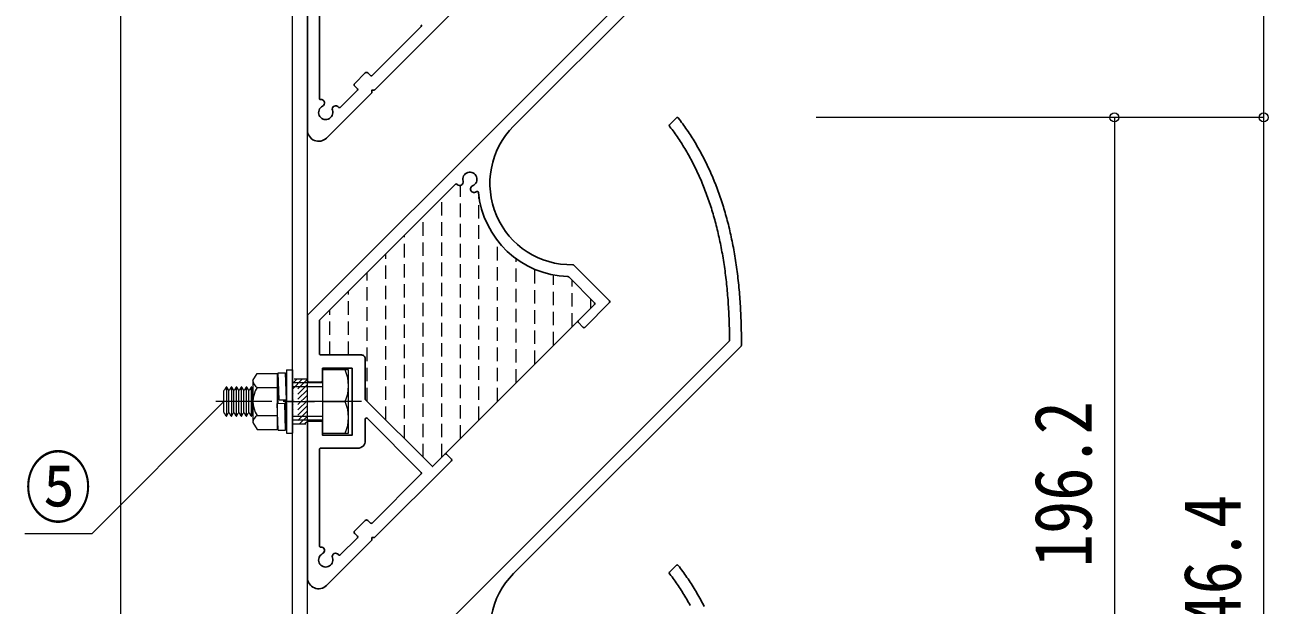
# Model space of a CAD drawing. Units: millimetres at full size, sheet at 1:3; details may follow other scales. Extents: x -600 to 1770, y -422 to 1264.
# Drawn here: x -365.8 to -32.5, y 639.2 to 794.8 of the extents above; entities that cross this region are included whole.
import ezdxf
from ezdxf.enums import TextEntityAlignment as Align

# ---------------------------------------------------------------- set-up
doc = ezdxf.new("R2010")
doc.units = ezdxf.units.MM
doc.header["$LTSCALE"] = 3
doc.header["$PDMODE"] = 32
doc.header["$PDSIZE"] = 2.4
doc.linetypes.add('CHAIN1', pattern=[8, 5, -1, 1, -1])
doc.linetypes.add('DASHED1', pattern=[1.8, 1.2, -0.6])
for name, color, linetype, lineweight in [('0-0', 5, 'Continuous', 25), ('0-1', 4, 'Continuous', 9), ('0-2', 7, 'Continuous', 9), ('0-7', 7, 'DASHED1', 5), ('0-C', 3, 'Continuous', 9)]:
    doc.layers.add(name, color=color, linetype=linetype, lineweight=lineweight)
doc.styles.add('ＭＳ ゴシック', font='')
doc.styles.get('ＭＳ ゴシック').set_extended_font_data('MS Gothic')

msp = doc.modelspace()

# ---------------------------------------------------------------- linework, layer by layer
at = {"layer": '0-0'}
for p, q in [((-173.758, 828.62), (-234.726, 767.652)), ((-290.006, 766.569), (-290.005, 808.219)), ((-286.805, 800.969), (-286.805, 775.037)), ((-251.43, 797.901), (-271.94, 777.392)), ((-272.664, 781.193), (-259.491, 794.365)), ((-277.331, 779.072), (-274.502, 781.9)), ((-273.795, 781.9), (-273.088, 781.193)), ((-281.2, 772.657), (-276.624, 777.233)), ((-276.624, 777.657), (-277.331, 778.365)), ((-284.884, 764.447), (-272.823, 776.509)), ((-192.922, 768.019), (-191.068, 769.873)), ((-250.332, 752.046), (-286.717, 715.662)), ((-218.624, 730.372), (-209.004, 720.751)), ((-213.034, 720.256), (-219.96, 727.182)), ((-209.004, 720.327), (-215.651, 713.68)), ((-217.418, 715.448), (-213.034, 719.832)), ((-286.805, 715.45), (-286.805, 706.568)), ((-216.075, 713.68), (-217.418, 715.024)), ((-173.758, 708.62), (-234.726, 647.652)), ((-286.505, 706.268), (-275.505, 706.268)), ((-286.005, 702.768), (-286.005, 699.319)), ((-278.005, 702.768), (-286.005, 702.768)), ((-286.305, 699.019), (-289.705, 699.019)), ((-290.006, 646.569), (-290.005, 688.219)), ((-289.705, 688.518), (-286.305, 688.519)), ((-274.505, 689.079), (-274.505, 683.268)), ((-259.491, 674.79), (-273.993, 689.291)), ((-286.805, 680.969), (-286.805, 655.037)), ((-276.505, 681.268), (-286.505, 681.268)), ((-251.43, 677.901), (-271.94, 657.392)), ((-252.774, 679.669), (-251.43, 678.325)), ((-272.664, 661.193), (-259.491, 674.365)), ((-277.331, 659.072), (-274.502, 661.9)), ((-273.795, 661.9), (-273.088, 661.193)), ((-281.2, 652.657), (-276.624, 657.233)), ((-276.624, 657.657), (-277.331, 658.365)), ((-284.884, 644.447), (-272.823, 656.509)), ((-192.922, 648.019), (-191.068, 649.873))]:
    msp.add_line(p, q, dxfattribs=at)
at = {"layer": '0-0', "color": 7, "linetype": 'DASHED1', "lineweight": 5}
for p, q in [((-249.022, 683.845), (-249.022, 751.731)), ((-254.022, 678.845), (-254.022, 748.357)), ((-244.022, 688.845), (-244.022, 748.574)), ((-259.022, 678.845), (-259.022, 743.357)), ((-264.022, 683.845), (-264.022, 738.357)), ((-239.022, 693.845), (-239.022, 736.898)), ((-269.022, 688.845), (-269.022, 733.357)), ((-234.022, 698.845), (-234.022, 732.053)), ((-274.022, 693.845), (-274.022, 728.357)), ((-229.022, 703.845), (-229.022, 729.225)), ((-224.022, 708.845), (-224.022, 727.706)), ((-279.022, 706.268), (-279.022, 723.358)), ((-219.022, 713.845), (-219.022, 726.244)), ((-214.022, 718.845), (-214.022, 721.244)), ((-284.022, 706.268), (-284.022, 718.358))]:
    msp.add_line(p, q, dxfattribs=at)
at = {"layer": '0-0', "color": 7, "lineweight": 5}
msp.add_line((-253.198, 679.669), (-217.418, 715.448), dxfattribs=at)
at = {"layer": '0-0'}
for points in [[(-290.005, 699.319), (-290.005, 716.9), (-176.956, 829.948)], [(-272.152, 777.304), (-272.735, 777.304), (-272.735, 776.721)], [(-184.589, 753.301), (-184.789, 753.76), (-184.992, 754.217), (-185.198, 754.672), (-185.406, 755.124), (-185.616, 755.573), (-185.83, 756.02), (-186.046, 756.464), (-186.264, 756.906), (-186.485, 757.345), (-186.708, 757.781), (-186.934, 758.215), (-187.163, 758.646), (-187.394, 759.075), (-187.628, 759.501), (-187.864, 759.925), (-188.103, 760.346), (-188.344, 760.765), (-188.588, 761.181), (-188.835, 761.594), (-189.084, 762.005), (-189.336, 762.413), (-189.59, 762.819), (-189.847, 763.222), (-190.106, 763.623), (-190.368, 764.021), (-190.633, 764.416), (-190.9, 764.809), (-191.169, 765.199), (-191.442, 765.587), (-191.716, 765.972), (-191.994, 766.355), (-192.274, 766.735), (-192.556, 767.112), (-192.841, 767.487), (-192.947, 767.624)], [(-190.62, 769.846), (-190.604, 769.826), (-190.301, 769.434), (-190.002, 769.039), (-189.705, 768.642), (-189.41, 768.243), (-189.119, 767.841), (-188.83, 767.436), (-188.544, 767.028), (-188.26, 766.618), (-187.98, 766.205), (-187.702, 765.79), (-187.427, 765.372), (-187.154, 764.951), (-186.885, 764.528), (-186.618, 764.103), (-186.354, 763.674), (-186.093, 763.243), (-185.834, 762.81), (-185.578, 762.374), (-185.325, 761.935), (-185.075, 761.494), (-184.827, 761.05), (-184.583, 760.604), (-184.341, 760.155), (-184.101, 759.704), (-183.865, 759.25), (-183.631, 758.793), (-183.4, 758.334), (-183.172, 757.872), (-182.946, 757.408), (-182.724, 756.941), (-182.504, 756.472), (-182.286, 756), (-182.072, 755.526), (-181.86, 755.049), (-181.651, 754.57), (-181.445, 754.088), (-181.242, 753.603), (-181.041, 753.117)], [(-178.776, 733.375), (-178.877, 733.934), (-178.98, 734.491), (-179.085, 735.046), (-179.193, 735.598), (-179.304, 736.147), (-179.417, 736.694), (-179.532, 737.239), (-179.651, 737.78), (-179.771, 738.319), (-179.895, 738.856), (-180.021, 739.39), (-180.149, 739.921), (-180.28, 740.45), (-180.414, 740.977), (-180.55, 741.5), (-180.689, 742.022), (-180.83, 742.54), (-180.974, 743.056), (-181.121, 743.57), (-181.27, 744.081), (-181.421, 744.589), (-181.575, 745.095), (-181.732, 745.598), (-181.891, 746.099), (-182.053, 746.597), (-182.218, 747.092), (-182.385, 747.585), (-182.554, 748.076), (-182.726, 748.564), (-182.901, 749.049), (-183.078, 749.532), (-183.258, 750.012), (-183.441, 750.489), (-183.626, 750.964), (-183.813, 751.437), (-184.003, 751.907), (-184.196, 752.374), (-184.391, 752.839), (-184.589, 753.301)], [(-181.041, 753.117), (-180.843, 752.627), (-180.648, 752.135), (-180.455, 751.641), (-180.265, 751.144), (-180.078, 750.644), (-179.894, 750.142), (-179.712, 749.638), (-179.533, 749.131), (-179.357, 748.622), (-179.184, 748.11), (-179.013, 747.595), (-178.845, 747.079), (-178.68, 746.559), (-178.517, 746.037), (-178.357, 745.513), (-178.2, 744.986), (-178.046, 744.457), (-177.894, 743.925), (-177.745, 743.391), (-177.599, 742.854), (-177.456, 742.315), (-177.315, 741.773), (-177.176, 741.229), (-177.041, 740.682), (-176.908, 740.133), (-176.778, 739.582), (-176.651, 739.028), (-176.526, 738.471), (-176.404, 737.912), (-176.285, 737.351), (-176.168, 736.787), (-176.054, 736.221), (-175.943, 735.652), (-175.834, 735.081), (-175.728, 734.507), (-175.625, 733.931), (-175.525, 733.352), (-175.427, 732.771), (-175.331, 732.187)], [(-176.868, 710.16), (-176.868, 710.205), (-176.871, 710.862), (-176.876, 711.516), (-176.884, 712.169), (-176.894, 712.818), (-176.907, 713.465), (-176.923, 714.11), (-176.941, 714.751), (-176.962, 715.39), (-176.985, 716.027), (-177.011, 716.661), (-177.039, 717.293), (-177.07, 717.922), (-177.104, 718.548), (-177.14, 719.172), (-177.179, 719.793), (-177.22, 720.412), (-177.263, 721.028), (-177.31, 721.642), (-177.359, 722.253), (-177.41, 722.861), (-177.465, 723.467), (-177.521, 724.071), (-177.58, 724.671), (-177.642, 725.27), (-177.707, 725.865), (-177.773, 726.458), (-177.843, 727.049), (-177.915, 727.637), (-177.989, 728.222), (-178.067, 728.805), (-178.146, 729.385), (-178.229, 729.963), (-178.314, 730.538), (-178.401, 731.11), (-178.491, 731.68), (-178.584, 732.248), (-178.679, 732.812), (-178.776, 733.375)], [(-175.331, 732.187), (-175.239, 731.601), (-175.149, 731.013), (-175.062, 730.422), (-174.977, 729.829), (-174.895, 729.233), (-174.816, 728.634), (-174.74, 728.033), (-174.666, 727.43), (-174.594, 726.824), (-174.526, 726.216), (-174.46, 725.606), (-174.397, 724.993), (-174.336, 724.377), (-174.278, 723.759), (-174.222, 723.139), (-174.17, 722.516), (-174.12, 721.89), (-174.072, 721.262), (-174.027, 720.632), (-173.985, 719.999), (-173.946, 719.364), (-173.909, 718.726), (-173.874, 718.086), (-173.843, 717.444), (-173.814, 716.798), (-173.787, 716.151), (-173.764, 715.501), (-173.743, 714.848), (-173.724, 714.193), (-173.708, 713.536), (-173.695, 712.876), (-173.684, 712.214), (-173.676, 711.549), (-173.671, 710.881), (-173.668, 710.212), (-173.668, 709.539), (-173.67, 708.865), (-173.67, 708.83)], [(-290.005, 579.319), (-290.005, 596.9), (-176.956, 709.948)], [(-274.505, 705.268), (-274.505, 694.329), (-256.522, 676.345), (-253.198, 679.669)], [(-286.005, 688.219), (-286.005, 684.769), (-278.005, 684.768), (-278.005, 702.768)], [(-272.152, 657.304), (-272.735, 657.304), (-272.735, 656.721)], [(-187.394, 639.075), (-187.628, 639.501), (-187.864, 639.925), (-188.103, 640.346), (-188.344, 640.765), (-188.588, 641.181), (-188.835, 641.594), (-189.084, 642.005), (-189.336, 642.413), (-189.59, 642.819), (-189.847, 643.222), (-190.106, 643.623), (-190.368, 644.021), (-190.633, 644.416), (-190.9, 644.809), (-191.169, 645.199), (-191.442, 645.587), (-191.716, 645.972), (-191.994, 646.355), (-192.274, 646.735), (-192.556, 647.112), (-192.841, 647.487), (-192.947, 647.624)], [(-190.62, 649.846), (-190.604, 649.826), (-190.301, 649.434), (-190.002, 649.039), (-189.705, 648.642), (-189.41, 648.243), (-189.119, 647.841), (-188.83, 647.436), (-188.544, 647.028), (-188.26, 646.618), (-187.98, 646.205), (-187.702, 645.79), (-187.427, 645.372), (-187.154, 644.951), (-186.885, 644.528), (-186.618, 644.103), (-186.354, 643.674), (-186.093, 643.243), (-185.834, 642.81), (-185.578, 642.374), (-185.325, 641.935), (-185.075, 641.494), (-184.827, 641.05), (-184.583, 640.604), (-184.341, 640.155), (-184.101, 639.704), (-183.865, 639.25), (-183.631, 638.793)]]:
    msp.add_lwpolyline(points, dxfattribs=at)
for centre, radius, start, end in [((-259.704, 794.577), 0.3, 314.99966, 44.99966), ((-274.149, 781.546), 0.5, 44.99966, 134.99966), ((-272.876, 781.405), 0.3, 224.99966, 314.99966), ((-276.977, 778.718), 0.5, 134.99966, 224.99966), ((-276.836, 777.445), 0.3, 314.99966, 44.99966), ((-273.035, 776.721), 0.3, 314.99966, 359.98576), ((-272.152, 777.604), 0.3, 269.99966, 314.99966), ((-286.505, 775.037), 0.3, 179.99966, 276.12104), ((-286.317, 773.836), 0.916, 292.93399, 99.806), ((-285.109, 771.294), 1.9, 116.61264, 18.38664), ((-282.429, 772.185), 0.925, 33.95468, 198.39425), ((-281.412, 772.869), 0.3, 213.95873, 314.99966), ((-190.856, 769.661), 0.3, 38.12547, 134.99966), ((-219.294, 752.255), 21.8, 135.06404, 271.18728), ((-192.71, 767.807), 0.3, 134.99966, 217.68663), ((-287.006, 766.569), 3, 179.99933, 314.99966), ((-246.467, 753.366), 1.9, 293.13195, 194.90579), ((-250.12, 751.834), 0.3, 41.09585, 134.99966), ((-249.197, 752.64), 0.925, 221.09723, 14.89865), ((-245.359, 750.768), 0.925, 113.03367, 293.23023), ((-246.467, 753.366), 3.75, 293.13195, 299.40814), ((-244.478, 749.838), 0.3, 5.48135, 119.40814), ((-219.294, 752.255), 25, 185.48135, 268.01108), ((-218.836, 730.159), 0.3, 44.99966, 91.18728), ((-220.172, 726.97), 0.3, 44.99966, 88.01108), ((-213.246, 720.044), 0.3, 314.99966, 44.99966), ((-209.216, 720.539), 0.3, 314.99966, 44.99966), ((-289.705, 716.775), 0.3, 134.99966, 179.99966), ((-286.505, 715.45), 0.3, 134.99966, 179.99875), ((-217.206, 715.236), 0.3, 134.99966, 224.99966), ((-215.863, 713.892), 0.3, 224.99966, 314.99966), ((-177.168, 710.16), 0.3, 314.99966, 0.01541), ((-173.97, 708.832), 0.3, 314.99966, 359.57297), ((-286.505, 706.568), 0.3, 179.99875, 270.0004), ((-275.505, 705.268), 1, 359.99966, 90.0004), ((-289.705, 699.319), 0.3, 180.13471, 270.13471), ((-286.305, 699.319), 0.3, 269.99966, 359.99731), ((-289.705, 688.218), 0.3, 90.00205, 179.9995), ((-286.305, 688.218), 0.3, 359.99731, 90.00205), ((-274.205, 689.079), 0.3, 44.99966, 179.99827), ((-276.505, 683.268), 2, 269.99966, 359.99827), ((-286.505, 680.969), 0.3, 90.13471, 180.13471), ((-252.986, 679.456), 0.3, 44.99966, 134.99966), ((-251.643, 678.113), 0.3, 314.99966, 44.99966), ((-259.704, 674.577), 0.3, 314.99966, 44.99966), ((-274.149, 661.546), 0.5, 44.99966, 134.99966), ((-272.876, 661.405), 0.3, 224.99966, 314.99966), ((-276.977, 658.718), 0.5, 134.99966, 224.99966), ((-276.836, 657.445), 0.3, 314.99966, 44.99966), ((-273.035, 656.721), 0.3, 314.99966, 359.98576), ((-272.152, 657.604), 0.3, 269.99966, 314.99966), ((-286.505, 655.037), 0.3, 179.99966, 276.12104), ((-286.317, 653.836), 0.916, 292.93399, 99.806), ((-285.109, 651.294), 1.9, 116.61264, 18.38664), ((-282.429, 652.185), 0.925, 33.95468, 198.39425), ((-281.412, 652.869), 0.3, 213.95873, 314.99966), ((-190.856, 649.661), 0.3, 38.12547, 134.99966), ((-219.294, 632.255), 21.8, 135.06404, 271.18728), ((-192.71, 647.807), 0.3, 134.99966, 217.68663), ((-287.006, 646.569), 3, 179.99933, 314.99966)]:
    msp.add_arc(centre, radius, start, end, dxfattribs=at)
at = {"layer": '0-1'}
for p, q in [((-33.67, 889.961), (-33.67, 769.961)), ((-33.67, 769.961), (-153.67, 769.961)), ((-73.67, 769.961), (-73.67, 573.769)), ((-33.67, 769.961), (-33.67, 523.569))]:
    msp.add_line(p, q, dxfattribs=at)
for p in [(-73.67, 769.961), (-33.67, 769.961)]:
    msp.add_point(p, dxfattribs=at)
at = {"layer": '0-2', "color": 4}
msp.add_lwpolyline([(-365.761, 658.413), (-347.761, 658.413), (-312.405, 693.769)], dxfattribs=at)
at = {"layer": '0-7', "color": 2, "linetype": 'Continuous', "lineweight": 13}
for p, q in [((-340.005, 503.769), (-340.005, 983.769)), ((-294.005, 503.769), (-294.005, 983.769)), ((-290.005, 503.769), (-290.005, 983.769))]:
    msp.add_line(p, q, dxfattribs=at)
at = {"layer": '0-7'}
for p, q in [((-291.411, 699.769), (-294.005, 697.174)), ((-292.825, 699.769), (-294.005, 698.588)), ((-290.005, 699.76), (-294.005, 695.76)), ((-290.005, 698.345), (-294.005, 694.345)), ((-290.005, 696.931), (-294.005, 692.931)), ((-290.005, 695.517), (-294.005, 691.517)), ((-290.005, 694.103), (-294.005, 690.103)), ((-290.005, 692.689), (-294.005, 688.689)), ((-290.005, 691.274), (-293.511, 687.769)), ((-290.005, 689.86), (-292.097, 687.769)), ((-290.005, 688.446), (-290.683, 687.769))]:
    msp.add_line(p, q, dxfattribs=at)
at = {"layer": '0-7', "linetype": 'CHAIN1'}
msp.add_line((-295.283, 693.769), (-288.141, 693.769), dxfattribs=at)
at = {"layer": '0-7'}
msp.add_lwpolyline([(-294.005, 699.769), (-294.005, 687.769), (-290.005, 687.769), (-290.005, 699.769)], close=True, dxfattribs=at)
at = {"layer": '0-C'}
for p, q in [((-304.605, 699.394), (-303.523, 701.269)), ((-303.523, 701.269), (-298.105, 701.269)), ((-298.105, 701.269), (-298.105, 686.269)), ((-297.604, 694.211), (-297.855, 701.469)), ((-295.606, 694.28), (-295.854, 701.469)), ((-295.605, 702.269), (-295.605, 685.269)), ((-295.605, 702.269), (-294.005, 702.269)), ((-294.005, 702.269), (-294.005, 685.269)), ((-312.405, 690.834), (-312.405, 696.703)), ((-311.791, 697.678), (-312.239, 696.902)), ((-311.739, 697.648), (-311.739, 689.889)), ((-311.687, 697.678), (-311.239, 696.902)), ((-311.072, 690.834), (-311.072, 696.703)), ((-310.457, 697.678), (-310.905, 696.902)), ((-310.405, 697.648), (-310.405, 689.889)), ((-310.353, 697.678), (-309.905, 696.902)), ((-309.739, 690.834), (-309.739, 696.703)), ((-309.124, 697.678), (-309.572, 696.902)), ((-309.072, 697.648), (-309.072, 689.889)), ((-309.02, 697.678), (-308.572, 696.902)), ((-308.405, 690.834), (-308.405, 696.703)), ((-307.791, 697.678), (-308.239, 696.902)), ((-307.739, 697.648), (-307.739, 689.889)), ((-307.687, 697.678), (-307.239, 696.902)), ((-307.072, 690.834), (-307.072, 696.703)), ((-306.457, 697.678), (-306.905, 696.902)), ((-306.405, 697.648), (-306.405, 689.889)), ((-306.353, 697.678), (-305.905, 696.902)), ((-305.739, 690.834), (-305.739, 696.703)), ((-305.124, 697.678), (-305.572, 696.902)), ((-305.072, 697.648), (-305.072, 689.889)), ((-305.02, 697.678), (-304.605, 696.96)), ((-304.605, 699.394), (-304.605, 688.144)), ((-303.523, 697.516), (-298.105, 697.516)), ((-286.005, 698.769), (-294.005, 698.769)), ((-298.105, 693.269), (-296.107, 693.326)), ((-297.855, 686.069), (-298.105, 693.269)), ((-297.604, 694.211), (-295.605, 694.269)), ((-295.858, 686.138), (-296.108, 693.338)), ((-295.855, 686.069), (-295.855, 694.261)), ((-286.005, 693.769), (-279.9, 693.769)), ((-311.791, 689.859), (-312.239, 690.635)), ((-311.687, 689.859), (-311.239, 690.635)), ((-310.457, 689.859), (-310.905, 690.635)), ((-310.353, 689.859), (-309.905, 690.635)), ((-309.124, 689.859), (-309.572, 690.635)), ((-309.02, 689.859), (-308.572, 690.635)), ((-307.791, 689.859), (-308.239, 690.635)), ((-307.687, 689.859), (-307.239, 690.635)), ((-306.457, 689.859), (-306.905, 690.635)), ((-306.353, 689.859), (-305.905, 690.635)), ((-305.124, 689.859), (-305.572, 690.635)), ((-303.523, 690.021), (-298.105, 690.021)), ((-304.605, 688.144), (-303.523, 686.269)), ((-286.005, 688.769), (-294.005, 688.769)), ((-303.523, 686.269), (-298.105, 686.269)), ((-297.855, 686.069), (-295.855, 686.069)), ((-295.605, 685.269), (-294.005, 685.269))]:
    msp.add_line(p, q, dxfattribs=at)
at = {"layer": '0-C', "color": 7, "lineweight": 5}
for p, q in [((-286.005, 697.769), (-294.005, 697.769)), ((-286.005, 689.769), (-294.005, 689.769))]:
    msp.add_line(p, q, dxfattribs=at)
at = {"layer": '0-C', "color": 7, "linetype": 'CHAIN1', "lineweight": 5}
msp.add_line((-275.557, 693.769), (-316.372, 693.769), dxfattribs=at)
at = {"layer": '0-C'}
for points in [[(-297.855, 693.276), (-297.855, 701.469), (-295.854, 701.469)], [(-305.02, 689.859), (-304.605, 690.577), (-304.605, 696.96)]]:
    msp.add_lwpolyline(points, dxfattribs=at)
msp.add_lwpolyline([(-286.005, 702.269), (-286.005, 685.269), (-279.005, 685.269), (-279.005, 702.269)], close=True, dxfattribs=at)
for centre, radius, start, end in [((-289.449, 698.019), 10.453, 336.009, 23.991), ((-312.405, 696.998), 0.193, 270, 330), ((-311.739, 697.648), 0.06, 30, 149.99998), ((-311.072, 696.998), 0.193, 209.99998, 330), ((-310.405, 697.648), 0.06, 30, 149.99998), ((-309.739, 696.998), 0.193, 209.99998, 330), ((-309.072, 697.648), 0.06, 30, 149.99998), ((-308.405, 696.998), 0.193, 209.99998, 330), ((-307.739, 697.648), 0.06, 30, 149.99998), ((-307.072, 696.998), 0.193, 209.99998, 330), ((-306.405, 697.648), 0.06, 30, 149.99998), ((-305.739, 696.998), 0.193, 209.99998, 330), ((-305.072, 697.648), 0.06, 30, 149.99998), ((-302.438, 699.392), 2.167, 179.9633, 239.9633), ((-297.578, 693.769), 7.027, 147.77315, 212.22685), ((-289.449, 689.519), 10.453, 336.009, 23.991), ((-312.405, 690.539), 0.193, 29.99998, 90), ((-311.072, 690.539), 0.193, 29.99998, 150), ((-309.739, 690.539), 0.193, 29.99998, 150), ((-308.405, 690.539), 0.193, 29.99998, 150), ((-307.072, 690.539), 0.193, 29.99998, 150), ((-305.739, 690.539), 0.193, 29.99998, 150), ((-302.438, 688.145), 2.167, 120.0367, 180.0367), ((-311.739, 689.889), 0.06, 210, 329.99998), ((-310.405, 689.889), 0.06, 210, 329.99998), ((-309.072, 689.889), 0.06, 210, 329.99998), ((-307.739, 689.889), 0.06, 210, 329.99998), ((-306.405, 689.889), 0.06, 210, 329.99998), ((-305.072, 689.889), 0.06, 210, 329.99998)]:
    msp.add_arc(centre, radius, start, end, dxfattribs=at)

# ---------------------------------------------------------------- texts
at = {"layer": '0-1', "color": 7, "style": 'ＭＳ ゴシック', "width": 0.85}
for s, p in [('196.2', (-75.17, 649.365)), ('246.4', (-35.17, 624.265))]:
    msp.add_text(s, height=15.4, rotation=90, dxfattribs=at).set_placement(p, align=Align.BOTTOM_LEFT)
at = {"layer": '0-2', "style": 'ＭＳ ゴシック', "width": 0.85}
msp.add_text('⑤', height=15.4, dxfattribs=at).set_placement((-365.761, 658.413), align=Align.BOTTOM_LEFT)

doc.saveas('drawing.dxf')
